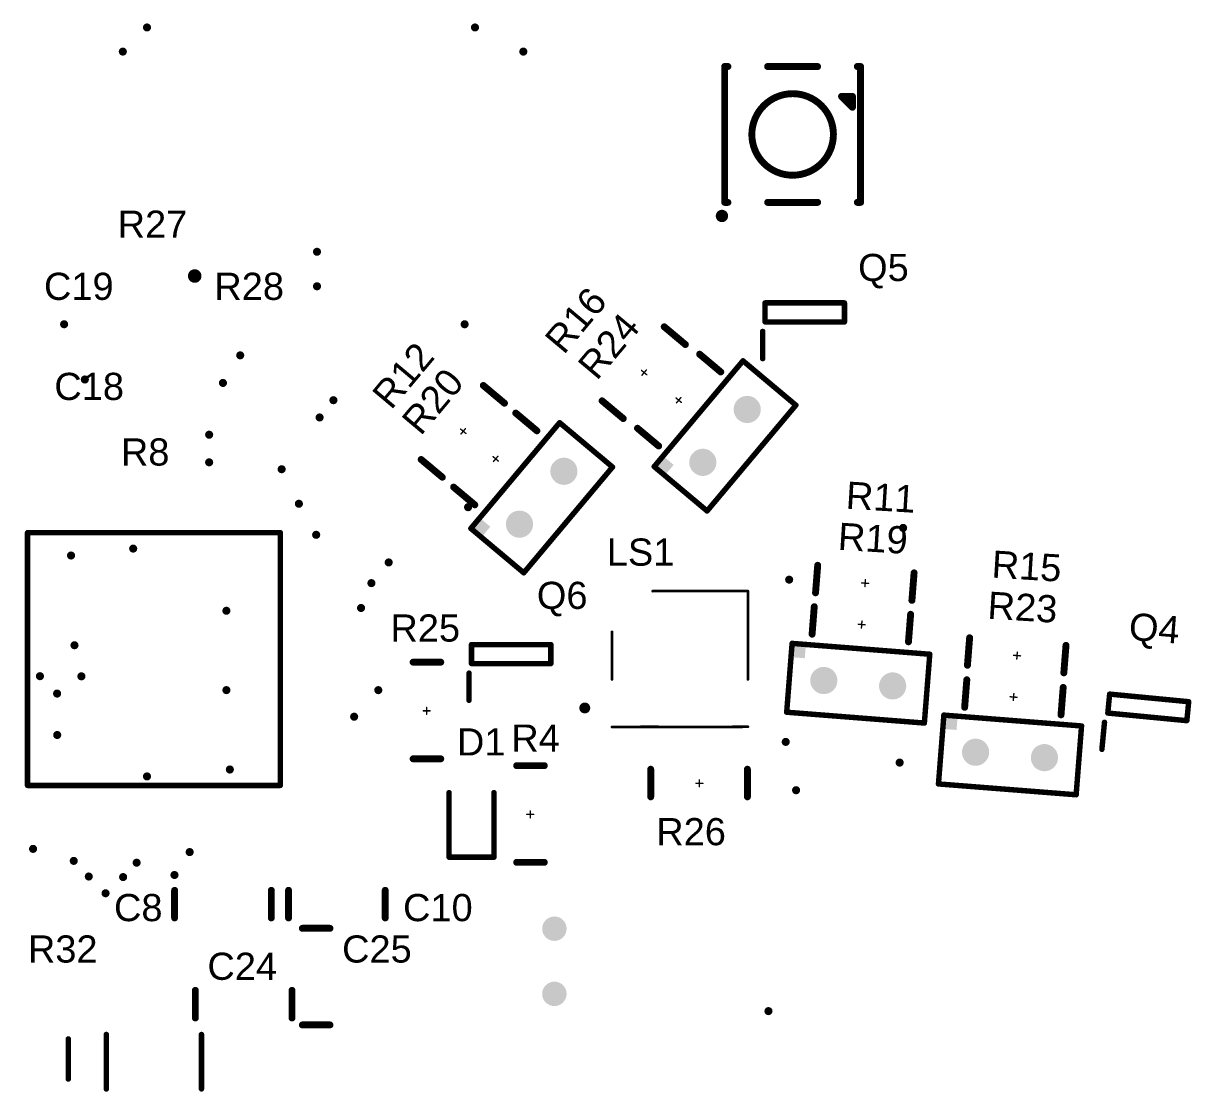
# Model space of a CAD drawing. Header units: millimetres. Extents: x -1.51 to 1.5, y -0.18 to 3.28.
# Drawn here: x -0.189 to 1.503, y 1.728 to 3.276 of the extents above; entities that cross this region are included whole.
import ezdxf

# ---------------------------------------------------------------- set-up
doc = ezdxf.new("R2010")
doc.units = ezdxf.units.MM
doc.header["$MEASUREMENT"] = 0
for name, color, linetype in [('PadHoleLayer', 156, 'Continuous'), ('TopOverlay', 2, 'Continuous'), ('ViaHoleLayer', 16, 'Continuous')]:
    doc.layers.add(name, color=color, linetype=linetype)
doc.styles.add('Arial', font='', dxfattribs={"height": 0.2})
doc.styles.get('Arial').set_extended_font_data('Arial')

# ---------------------------------------------------------------- blocks, each defined once
blk = doc.blocks.new('MLT_5020_2')
at = {"layer": 'TopOverlay', "const_width": 0.00394}
for points in [[(-0.0394, 0.0984), (0.0984, 0.0984)], [(0.0984, -0.0295), (0.0984, 0.0984)], [(-0.0984, -0.0295), (-0.0984, 0.0394)], [(-0.0984, -0.0984), (-0.0315, -0.0981)], [(-0.0394, -0.0984), (0.0394, -0.0984)], [(0.0394, -0.0984), (0.0984, -0.0981)]]:
    blk.add_lwpolyline(points, dxfattribs=at)
at = {"layer": 'TopOverlay'}
for points, const_width in [([(-0.0404, 0.0984, 1), (-0.0384, 0.0984, 1)], 0.00197), ([(0.0974, 0.0984, 1), (0.0994, 0.0984, 1)], 0.00197), ([(0.0974, 0.0984, 1), (0.0994, 0.0984, 1)], 0.00197), ([(-0.0994, 0.0394, 1), (-0.0974, 0.0394, 1)], 0.00197), ([(-0.0994, -0.0295, 1), (-0.0974, -0.0295, 1)], 0.00197), ([(0.0974, -0.0295, 1), (0.0994, -0.0295, 1)], 0.00197), ([(-0.1398, -0.0669, 1), (-0.1358, -0.0669, 1)], 0.00394), ([(-0.1398, -0.0669, 1), (-0.1358, -0.0669, 1)], 0.00394), ([(-0.1398, -0.0748, 1), (-0.1358, -0.0748, 1)], 0.00394), ([(-0.1398, -0.0748, 1), (-0.1358, -0.0748, 1)], 0.00394), ([(-0.0994, -0.0984, 1), (-0.0974, -0.0984, 1)], 0.00197), ([(-0.0404, -0.0984, 1), (-0.0384, -0.0984, 1)], 0.00197), ([(-0.0325, -0.0981, 1), (-0.0305, -0.0981, 1)], 0.00197), ([(0.0384, -0.0984, 1), (0.0404, -0.0984, 1)], 0.00197), ([(0.0384, -0.0984, 1), (0.0404, -0.0984, 1)], 0.00197), ([(0.0974, -0.0981, 1), (0.0994, -0.0981, 1)], 0.00197)]:
    blk.add_lwpolyline(points, format="xyb", close=True, dxfattribs=dict(at, const_width=const_width))
at = {"layer": 'TopOverlay', "const_width": 0.00787}
for points in [[(-0.1378, -0.0748, -1), (-0.1378, -0.0669)], [(-0.1378, -0.0669, -1), (-0.1378, -0.0748)]]:
    blk.add_lwpolyline(points, format="xyb", dxfattribs=at)
blk = doc.blocks.new('LED_0603_7')
at = {"layer": 'TopOverlay', "const_width": 0.00787}
for points in [[(-0.062, 0.0325), (0.0315, 0.0325)], [(-0.062, 0.0325), (-0.062, -0.0325)], [(-0.062, -0.0325), (0.0315, -0.0325)]]:
    blk.add_lwpolyline(points, dxfattribs=at)
at = {"layer": 'TopOverlay', "const_width": 0.00394}
for points in [[(-0.064, 0.0325, 1), (-0.06, 0.0325, 1)], [(-0.064, 0.0325, 1), (-0.06, 0.0325, 1)], [(0.0295, 0.0325, 1), (0.0335, 0.0325, 1)], [(-0.064, -0.0325, 1), (-0.06, -0.0325, 1)], [(-0.064, -0.0325, 1), (-0.06, -0.0325, 1)], [(0.0295, -0.0325, 1), (0.0335, -0.0325, 1)]]:
    blk.add_lwpolyline(points, format="xyb", close=True, dxfattribs=at)
blk = doc.blocks.new('MOTOR_CONNECTOR_11')
at = {"layer": 'PadHoleLayer'}
h = blk.add_hatch(color=156, dxfattribs=at)
edge = h.paths.add_edge_path()
edge.add_arc((-0.0472, 0), 0.0177, 0, 360)
h = blk.add_hatch(color=156, dxfattribs=at)
edge = h.paths.add_edge_path()
edge.add_arc((0.0472, 0), 0.0177, 0, 360)
blk = doc.blocks.new('ST_1KL3A_15')
at = {"layer": 'PadHoleLayer'}
h = blk.add_hatch(color=156, dxfattribs=at)
edge = h.paths.add_edge_path()
edge.add_arc((-0.05, 0), 0.0197, 0, 360)
h = blk.add_hatch(color=156, dxfattribs=at)
edge = h.paths.add_edge_path()
edge.add_arc((0.05, 0), 0.0197, 0, 360)
at = {"layer": 'TopOverlay'}
blk.add_hatch(color=2, dxfattribs=at).paths.add_polyline_path([(-0.1, 0.03), (-0.08, 0.03), (-0.08, 0.05), (-0.1, 0.05)])
at = {"layer": 'TopOverlay', "const_width": 0.00787}
for points in [[(-0.1, 0.05), (0.1, 0.05)], [(-0.1, 0.05), (-0.1, -0.05)], [(0.1, 0.05), (0.1, -0.05)], [(-0.1, -0.05), (0.1, -0.05)]]:
    blk.add_lwpolyline(points, dxfattribs=at)
at = {"layer": 'TopOverlay', "const_width": 0.00394}
for points in [[(-0.102, 0.05, 1), (-0.098, 0.05, 1)], [(-0.102, 0.05, 1), (-0.098, 0.05, 1)], [(0.098, 0.05, 1), (0.102, 0.05, 1)], [(0.098, 0.05, 1), (0.102, 0.05, 1)], [(-0.102, -0.05, 1), (-0.098, -0.05, 1)], [(-0.102, -0.05, 1), (-0.098, -0.05, 1)], [(0.098, -0.05, 1), (0.102, -0.05, 1)], [(0.098, -0.05, 1), (0.102, -0.05, 1)]]:
    blk.add_lwpolyline(points, format="xyb", close=True, dxfattribs=at)
blk = doc.blocks.new('ST_1KL3A_16')
at = {"layer": 'PadHoleLayer'}
h = blk.add_hatch(color=156, dxfattribs=at)
edge = h.paths.add_edge_path()
edge.add_arc((-0.05, 0), 0.0197, 0, 360)
h = blk.add_hatch(color=156, dxfattribs=at)
edge = h.paths.add_edge_path()
edge.add_arc((0.05, 0), 0.0197, 0, 360)
at = {"layer": 'TopOverlay'}
blk.add_hatch(color=2, dxfattribs=at).paths.add_polyline_path([(-0.1, 0.03), (-0.08, 0.03), (-0.08, 0.05), (-0.1, 0.05)])
at = {"layer": 'TopOverlay', "const_width": 0.00787}
for points in [[(-0.1, 0.05), (0.1, 0.05)], [(-0.1, -0.05), (-0.1, 0.05)], [(0.1, -0.05), (0.1, 0.05)], [(-0.1, -0.05), (0.1, -0.05)]]:
    blk.add_lwpolyline(points, dxfattribs=at)
at = {"layer": 'TopOverlay', "const_width": 0.00394}
for points in [[(-0.102, 0.05, 1), (-0.098, 0.05, 1)], [(-0.102, 0.05, 1), (-0.098, 0.05, 1)], [(0.098, 0.05, 1), (0.102, 0.05, 1)], [(0.098, 0.05, 1), (0.102, 0.05, 1)], [(-0.102, -0.05, 1), (-0.098, -0.05, 1)], [(-0.102, -0.05, 1), (-0.098, -0.05, 1)], [(0.098, -0.05, 1), (0.102, -0.05, 1)], [(0.098, -0.05, 1), (0.102, -0.05, 1)]]:
    blk.add_lwpolyline(points, format="xyb", close=True, dxfattribs=at)
blk = doc.blocks.new('RESISTOR_0603_34')
at = {"layer": 'TopOverlay'}
for points, const_width in [([(-0.0695, 0.0196), (-0.0695, -0.0204)], 0.01), ([(0.0705, 0.0196), (0.0705, -0.0204)], 0.01), ([(0.005, 0), (-0.005, 0)], 0.002), ([(0, 0.005), (0, -0.005)], 0.002)]:
    blk.add_lwpolyline(points, dxfattribs=dict(at, const_width=const_width))
for points, const_width in [([(-0.072, 0.0196, 1), (-0.067, 0.0196, 1)], 0.005), ([(0.068, 0.0196, 1), (0.073, 0.0196, 1)], 0.005), ([(-0.0055, 0, 1), (-0.0045, 0, 1)], 0.001), ([(-0.0005, 0.005, 1), (0.0005, 0.005, 1)], 0.001), ([(0.0045, 0, 1), (0.0055, 0, 1)], 0.001), ([(-0.072, -0.0204, 1), (-0.067, -0.0204, 1)], 0.005), ([(-0.0005, -0.005, 1), (0.0005, -0.005, 1)], 0.001), ([(0.068, -0.0204, 1), (0.073, -0.0204, 1)], 0.005)]:
    blk.add_lwpolyline(points, format="xyb", close=True, dxfattribs=dict(at, const_width=const_width))
blk = doc.blocks.new('RESISTOR_0603_35')
at = {"layer": 'TopOverlay'}
for points, const_width in [([(-0.0695, 0.0196), (-0.0695, -0.0204)], 0.01), ([(0.0705, 0.0196), (0.0705, -0.0204)], 0.01), ([(-0.005, 0), (0.005, 0)], 0.002), ([(0, 0.005), (0, -0.005)], 0.002)]:
    blk.add_lwpolyline(points, dxfattribs=dict(at, const_width=const_width))
for points, const_width in [([(-0.072, 0.0196, 1), (-0.067, 0.0196, 1)], 0.005), ([(0.068, 0.0196, 1), (0.073, 0.0196, 1)], 0.005), ([(-0.0055, 0, 1), (-0.0045, 0, 1)], 0.001), ([(-0.0005, 0.005, 1), (0.0005, 0.005, 1)], 0.001), ([(0.0045, 0, 1), (0.0055, 0, 1)], 0.001), ([(-0.072, -0.0204, 1), (-0.067, -0.0204, 1)], 0.005), ([(-0.0005, -0.005, 1), (0.0005, -0.005, 1)], 0.001), ([(0.068, -0.0204, 1), (0.073, -0.0204, 1)], 0.005)]:
    blk.add_lwpolyline(points, format="xyb", close=True, dxfattribs=dict(at, const_width=const_width))
blk = doc.blocks.new('RESISTOR_0603_36')
at = {"layer": 'TopOverlay'}
for points, const_width in [([(-0.0695, 0.0196), (-0.0695, -0.0204)], 0.01), ([(0.0705, 0.0196), (0.0705, -0.0204)], 0.01), ([(-0.005, 0), (0.005, 0)], 0.002), ([(0, 0.005), (0, -0.005)], 0.002)]:
    blk.add_lwpolyline(points, dxfattribs=dict(at, const_width=const_width))
for points, const_width in [([(-0.072, 0.0196, 1), (-0.067, 0.0196, 1)], 0.005), ([(0.068, 0.0196, 1), (0.073, 0.0196, 1)], 0.005), ([(-0.0055, 0, 1), (-0.0045, 0, 1)], 0.001), ([(-0.0005, 0.005, 1), (0.0005, 0.005, 1)], 0.001), ([(0.0045, 0, 1), (0.0055, 0, 1)], 0.001), ([(-0.072, -0.0204, 1), (-0.067, -0.0204, 1)], 0.005), ([(-0.0005, -0.005, 1), (0.0005, -0.005, 1)], 0.001), ([(0.068, -0.0204, 1), (0.073, -0.0204, 1)], 0.005)]:
    blk.add_lwpolyline(points, format="xyb", close=True, dxfattribs=dict(at, const_width=const_width))
blk = doc.blocks.new('RESISTOR_0603_37')
at = {"layer": 'TopOverlay'}
for points, const_width in [([(-0.0695, -0.0204), (-0.0695, 0.0196)], 0.01), ([(0.0705, -0.0204), (0.0705, 0.0196)], 0.01), ([(-0.005, 0), (0.005, 0)], 0.002), ([(0, -0.005), (0, 0.005)], 0.002)]:
    blk.add_lwpolyline(points, dxfattribs=dict(at, const_width=const_width))
for points, const_width in [([(-0.072, 0.0196, 1), (-0.067, 0.0196, 1)], 0.005), ([(0.068, 0.0196, 1), (0.073, 0.0196, 1)], 0.005), ([(-0.0055, 0, 1), (-0.0045, 0, 1)], 0.001), ([(-0.0005, 0.005, 1), (0.0005, 0.005, 1)], 0.001), ([(0.0045, 0, 1), (0.0055, 0, 1)], 0.001), ([(-0.072, -0.0204, 1), (-0.067, -0.0204, 1)], 0.005), ([(-0.0005, -0.005, 1), (0.0005, -0.005, 1)], 0.001), ([(0.068, -0.0204, 1), (0.073, -0.0204, 1)], 0.005)]:
    blk.add_lwpolyline(points, format="xyb", close=True, dxfattribs=dict(at, const_width=const_width))
blk = doc.blocks.new('RESISTOR_0603_39')
at = {"layer": 'TopOverlay'}
for points, const_width in [([(-0.0695, -0.0204), (-0.0695, 0.0196)], 0.01), ([(0.0705, -0.0204), (0.0705, 0.0196)], 0.01), ([(0.005, 0), (-0.005, 0)], 0.002), ([(0, -0.005), (0, 0.005)], 0.002)]:
    blk.add_lwpolyline(points, dxfattribs=dict(at, const_width=const_width))
for points, const_width in [([(-0.072, 0.0196, 1), (-0.067, 0.0196, 1)], 0.005), ([(0.068, 0.0196, 1), (0.073, 0.0196, 1)], 0.005), ([(-0.0055, 0, 1), (-0.0045, 0, 1)], 0.001), ([(-0.0005, 0.005, 1), (0.0005, 0.005, 1)], 0.001), ([(0.0045, 0, 1), (0.0055, 0, 1)], 0.001), ([(-0.072, -0.0204, 1), (-0.067, -0.0204, 1)], 0.005), ([(-0.0005, -0.005, 1), (0.0005, -0.005, 1)], 0.001), ([(0.068, -0.0204, 1), (0.073, -0.0204, 1)], 0.005)]:
    blk.add_lwpolyline(points, format="xyb", close=True, dxfattribs=dict(at, const_width=const_width))
blk = doc.blocks.new('RESISTOR_0603_40')
at = {"layer": 'TopOverlay'}
for points, const_width in [([(-0.0695, 0.0196), (-0.0695, -0.0204)], 0.01), ([(0.0705, 0.0196), (0.0705, -0.0204)], 0.01), ([(0.005, 0), (-0.005, 0)], 0.002), ([(0, 0.005), (0, -0.005)], 0.002)]:
    blk.add_lwpolyline(points, dxfattribs=dict(at, const_width=const_width))
for points, const_width in [([(-0.072, 0.0196, 1), (-0.067, 0.0196, 1)], 0.005), ([(0.068, 0.0196, 1), (0.073, 0.0196, 1)], 0.005), ([(-0.0055, 0, 1), (-0.0045, 0, 1)], 0.001), ([(-0.0005, 0.005, 1), (0.0005, 0.005, 1)], 0.001), ([(0.0045, 0, 1), (0.0055, 0, 1)], 0.001), ([(-0.072, -0.0204, 1), (-0.067, -0.0204, 1)], 0.005), ([(-0.0005, -0.005, 1), (0.0005, -0.005, 1)], 0.001), ([(0.068, -0.0204, 1), (0.073, -0.0204, 1)], 0.005)]:
    blk.add_lwpolyline(points, format="xyb", close=True, dxfattribs=dict(at, const_width=const_width))
blk = doc.blocks.new('RESISTOR_0603_43')
at = {"layer": 'TopOverlay'}
for points, const_width in [([(-0.0695, -0.0204), (-0.0695, 0.0196)], 0.01), ([(0.0705, -0.0204), (0.0705, 0.0196)], 0.01), ([(0.005, 0), (-0.005, 0)], 0.002), ([(0, -0.005), (0, 0.005)], 0.002)]:
    blk.add_lwpolyline(points, dxfattribs=dict(at, const_width=const_width))
for points, const_width in [([(-0.072, 0.0196, 1), (-0.067, 0.0196, 1)], 0.005), ([(0.068, 0.0196, 1), (0.073, 0.0196, 1)], 0.005), ([(-0.0055, 0, 1), (-0.0045, 0, 1)], 0.001), ([(-0.0005, 0.005, 1), (0.0005, 0.005, 1)], 0.001), ([(0.0045, 0, 1), (0.0055, 0, 1)], 0.001), ([(-0.072, -0.0204, 1), (-0.067, -0.0204, 1)], 0.005), ([(-0.0005, -0.005, 1), (0.0005, -0.005, 1)], 0.001), ([(0.068, -0.0204, 1), (0.073, -0.0204, 1)], 0.005)]:
    blk.add_lwpolyline(points, format="xyb", close=True, dxfattribs=dict(at, const_width=const_width))
blk = doc.blocks.new('RESISTOR_0603_44')
at = {"layer": 'TopOverlay'}
for points, const_width in [([(-0.0695, 0.0196), (-0.0695, -0.0204)], 0.01), ([(0.0705, 0.0196), (0.0705, -0.0204)], 0.01), ([(0.005, 0), (-0.005, 0)], 0.002), ([(0, 0.005), (0, -0.005)], 0.002)]:
    blk.add_lwpolyline(points, dxfattribs=dict(at, const_width=const_width))
for points, const_width in [([(-0.072, 0.0196, 1), (-0.067, 0.0196, 1)], 0.005), ([(0.068, 0.0196, 1), (0.073, 0.0196, 1)], 0.005), ([(-0.0055, 0, 1), (-0.0045, 0, 1)], 0.001), ([(-0.0005, 0.005, 1), (0.0005, 0.005, 1)], 0.001), ([(0.0045, 0, 1), (0.0055, 0, 1)], 0.001), ([(-0.072, -0.0204, 1), (-0.067, -0.0204, 1)], 0.005), ([(-0.0005, -0.005, 1), (0.0005, -0.005, 1)], 0.001), ([(0.068, -0.0204, 1), (0.073, -0.0204, 1)], 0.005)]:
    blk.add_lwpolyline(points, format="xyb", close=True, dxfattribs=dict(at, const_width=const_width))
blk = doc.blocks.new('RESISTOR_0603_47')
at = {"layer": 'TopOverlay'}
for points, const_width in [([(-0.0695, -0.0204), (-0.0695, 0.0196)], 0.01), ([(0.0705, -0.0204), (0.0705, 0.0196)], 0.01), ([(0.005, 0), (-0.005, 0)], 0.002), ([(0, -0.005), (0, 0.005)], 0.002)]:
    blk.add_lwpolyline(points, dxfattribs=dict(at, const_width=const_width))
for points, const_width in [([(-0.072, 0.0196, 1), (-0.067, 0.0196, 1)], 0.005), ([(0.068, 0.0196, 1), (0.073, 0.0196, 1)], 0.005), ([(-0.0055, 0, 1), (-0.0045, 0, 1)], 0.001), ([(-0.0005, 0.005, 1), (0.0005, 0.005, 1)], 0.001), ([(0.0045, 0, 1), (0.0055, 0, 1)], 0.001), ([(-0.072, -0.0204, 1), (-0.067, -0.0204, 1)], 0.005), ([(-0.0005, -0.005, 1), (0.0005, -0.005, 1)], 0.001), ([(0.068, -0.0204, 1), (0.073, -0.0204, 1)], 0.005)]:
    blk.add_lwpolyline(points, format="xyb", close=True, dxfattribs=dict(at, const_width=const_width))
blk = doc.blocks.new('RESISTOR_0603_48')
at = {"layer": 'TopOverlay'}
for points, const_width in [([(-0.0695, 0.0196), (-0.0695, -0.0204)], 0.01), ([(0.0705, 0.0196), (0.0705, -0.0204)], 0.01), ([(0.005, 0), (-0.005, 0)], 0.002), ([(0, 0.005), (0, -0.005)], 0.002)]:
    blk.add_lwpolyline(points, dxfattribs=dict(at, const_width=const_width))
for points, const_width in [([(-0.072, 0.0196, 1), (-0.067, 0.0196, 1)], 0.005), ([(0.068, 0.0196, 1), (0.073, 0.0196, 1)], 0.005), ([(-0.0055, 0, 1), (-0.0045, 0, 1)], 0.001), ([(-0.0005, 0.005, 1), (0.0005, 0.005, 1)], 0.001), ([(0.0045, 0, 1), (0.0055, 0, 1)], 0.001), ([(-0.072, -0.0204, 1), (-0.067, -0.0204, 1)], 0.005), ([(-0.0005, -0.005, 1), (0.0005, -0.005, 1)], 0.001), ([(0.068, -0.0204, 1), (0.073, -0.0204, 1)], 0.005)]:
    blk.add_lwpolyline(points, format="xyb", close=True, dxfattribs=dict(at, const_width=const_width))
blk = doc.blocks.new('RESISTOR_0603_55')
at = {"layer": 'TopOverlay'}
for points, const_width in [([(-0.0695, 0.0196), (-0.0695, -0.0204)], 0.01), ([(0.0705, 0.0196), (0.0705, -0.0204)], 0.01), ([(-0.005, 0), (0.005, 0)], 0.002), ([(0, 0.005), (0, -0.005)], 0.002)]:
    blk.add_lwpolyline(points, dxfattribs=dict(at, const_width=const_width))
for points, const_width in [([(-0.072, 0.0196, 1), (-0.067, 0.0196, 1)], 0.005), ([(0.068, 0.0196, 1), (0.073, 0.0196, 1)], 0.005), ([(-0.0055, 0, 1), (-0.0045, 0, 1)], 0.001), ([(-0.0005, 0.005, 1), (0.0005, 0.005, 1)], 0.001), ([(0.0045, 0, 1), (0.0055, 0, 1)], 0.001), ([(-0.072, -0.0204, 1), (-0.067, -0.0204, 1)], 0.005), ([(-0.0005, -0.005, 1), (0.0005, -0.005, 1)], 0.001), ([(0.068, -0.0204, 1), (0.073, -0.0204, 1)], 0.005)]:
    blk.add_lwpolyline(points, format="xyb", close=True, dxfattribs=dict(at, const_width=const_width))
blk = doc.blocks.new('SOT95P240X120_3N_60')
at = {"layer": 'TopOverlay', "const_width": 0.00787}
for points in [[(-0.0669, 0.061), (-0.0276, 0.061)], [(-0.0138, 0.0575), (0.0138, 0.0575)], [(-0.0138, 0.0575), (-0.0138, -0.0575)], [(0.0138, 0.0575), (0.0138, -0.0575)], [(-0.0138, -0.0575), (0.0138, -0.0575)]]:
    blk.add_lwpolyline(points, dxfattribs=at)
at = {"layer": 'TopOverlay', "const_width": 0.00394}
for points in [[(-0.0689, 0.061, 1), (-0.065, 0.061, 1)], [(-0.0295, 0.061, 1), (-0.0256, 0.061, 1)], [(-0.0157, 0.0575, 1), (-0.0118, 0.0575, 1)], [(-0.0157, 0.0575, 1), (-0.0118, 0.0575, 1)], [(0.0118, 0.0575, 1), (0.0157, 0.0575, 1)], [(0.0118, 0.0575, 1), (0.0157, 0.0575, 1)], [(-0.0157, -0.0575, 1), (-0.0118, -0.0575, 1)], [(-0.0157, -0.0575, 1), (-0.0118, -0.0575, 1)], [(0.0118, -0.0575, 1), (0.0157, -0.0575, 1)], [(0.0118, -0.0575, 1), (0.0157, -0.0575, 1)]]:
    blk.add_lwpolyline(points, format="xyb", close=True, dxfattribs=at)
blk = doc.blocks.new('SOT95P240X120_3N_61')
at = {"layer": 'TopOverlay', "const_width": 0.00787}
for points in [[(-0.0669, 0.061), (-0.0276, 0.061)], [(-0.0138, 0.0575), (-0.0138, -0.0575)], [(0.0138, 0.0575), (-0.0138, 0.0575)], [(0.0138, 0.0575), (0.0138, -0.0575)], [(0.0138, -0.0575), (-0.0138, -0.0575)]]:
    blk.add_lwpolyline(points, dxfattribs=at)
at = {"layer": 'TopOverlay', "const_width": 0.00394}
for points in [[(-0.0689, 0.061, 1), (-0.065, 0.061, 1)], [(-0.0295, 0.061, 1), (-0.0256, 0.061, 1)], [(-0.0157, 0.0575, 1), (-0.0118, 0.0575, 1)], [(-0.0157, 0.0575, 1), (-0.0118, 0.0575, 1)], [(0.0118, 0.0575, 1), (0.0157, 0.0575, 1)], [(0.0118, 0.0575, 1), (0.0157, 0.0575, 1)], [(-0.0157, -0.0575, 1), (-0.0118, -0.0575, 1)], [(-0.0157, -0.0575, 1), (-0.0118, -0.0575, 1)], [(0.0118, -0.0575, 1), (0.0157, -0.0575, 1)], [(0.0118, -0.0575, 1), (0.0157, -0.0575, 1)]]:
    blk.add_lwpolyline(points, format="xyb", close=True, dxfattribs=at)
blk = doc.blocks.new('SOT95P240X120_3N_62')
at = {"layer": 'TopOverlay', "const_width": 0.00787}
for points in [[(-0.0669, 0.061), (-0.0276, 0.061)], [(-0.0138, 0.0575), (-0.0138, -0.0575)], [(-0.0138, 0.0575), (0.0138, 0.0575)], [(0.0138, 0.0575), (0.0138, -0.0575)], [(-0.0138, -0.0575), (0.0138, -0.0575)]]:
    blk.add_lwpolyline(points, dxfattribs=at)
at = {"layer": 'TopOverlay', "const_width": 0.00394}
for points in [[(-0.0689, 0.061, 1), (-0.065, 0.061, 1)], [(-0.0295, 0.061, 1), (-0.0256, 0.061, 1)], [(-0.0157, 0.0575, 1), (-0.0118, 0.0575, 1)], [(-0.0157, 0.0575, 1), (-0.0118, 0.0575, 1)], [(0.0118, 0.0575, 1), (0.0157, 0.0575, 1)], [(0.0118, 0.0575, 1), (0.0157, 0.0575, 1)], [(-0.0157, -0.0575, 1), (-0.0118, -0.0575, 1)], [(-0.0157, -0.0575, 1), (-0.0118, -0.0575, 1)], [(0.0118, -0.0575, 1), (0.0157, -0.0575, 1)], [(0.0118, -0.0575, 1), (0.0157, -0.0575, 1)]]:
    blk.add_lwpolyline(points, format="xyb", close=True, dxfattribs=at)
blk = doc.blocks.new('SOP65P640X120_17N_70')
at = {"layer": 'TopOverlay', "const_width": 0.00787}
blk.add_lwpolyline([(-0.0866, 0.1122), (-0.1447, 0.1122)], dxfattribs=at)
at = {"layer": 'TopOverlay', "const_width": 0.00394}
for points in [[(-0.1467, 0.1122, 1), (-0.1427, 0.1122, 1)], [(-0.0886, 0.1122, 1), (-0.0846, 0.1122, 1)]]:
    blk.add_lwpolyline(points, format="xyb", close=True, dxfattribs=at)
blk = doc.blocks.new('QFP50P1200X1200X160_64N_72')
at = {"layer": 'TopOverlay'}
for points, const_width in [([(-0.2402, 0.1772, 1), (-0.25, 0.1772, 1)], 0.00984), ([(-0.185, 0.1831, 1), (-0.1811, 0.1831, 1)], 0.00394), ([(-0.185, 0.1831, 1), (-0.1811, 0.1831, 1)], 0.00394), ([(0.1811, 0.1831, 1), (0.185, 0.1831, 1)], 0.00394), ([(0.1811, 0.1831, 1), (0.185, 0.1831, 1)], 0.00394), ([(-0.2525, 0.1772, 1), (-0.2475, 0.1772, 1)], 0.00492), ([(-0.2426, 0.1772, 1), (-0.2377, 0.1772, 1)], 0.00492), ([(-0.185, -0.1831, 1), (-0.1811, -0.1831, 1)], 0.00394), ([(-0.185, -0.1831, 1), (-0.1811, -0.1831, 1)], 0.00394), ([(0.1811, -0.1831, 1), (0.185, -0.1831, 1)], 0.00394), ([(0.1811, -0.1831, 1), (0.185, -0.1831, 1)], 0.00394)]:
    blk.add_lwpolyline(points, format="xyb", close=True, dxfattribs=dict(at, const_width=const_width))
at = {"layer": 'TopOverlay', "const_width": 0.00787}
for points in [[(-0.1831, 0.1831), (0.1831, 0.1831)], [(-0.1831, -0.1831), (-0.1831, 0.1831)], [(0.1831, -0.1831), (0.1831, 0.1831)], [(-0.1831, -0.1831), (0.1831, -0.1831)]]:
    blk.add_lwpolyline(points, dxfattribs=at)
blk = doc.blocks.new('WS2812B_75')
at = {"layer": 'TopOverlay'}
for points, const_width in [([(-0.114175, 0.102355, 1), (-0.122055, 0.102355, 1)], 0.01), ([(-0.124555, 0.102355, 1), (-0.119555, 0.102355, 1)], 0.005), ([(-0.116675, 0.102355, 1), (-0.111675, 0.102355, 1)], 0.005), ([(-0.10095, 0.09842, 1), (-0.09595, 0.09842, 1)], 0.005), ([(-0.10095, 0.09842, 1), (-0.09595, 0.09842, 1)], 0.005), ([(0.0959, 0.09842, 1), (0.1009, 0.09842, 1)], 0.005), ([(0.0959, 0.09842, 1), (0.1009, 0.09842, 1)], 0.005), ([(-0.10095, 0.093711, 1), (-0.09595, 0.093711, 1)], 0.005), ([(0.0959, 0.093711, 1), (0.1009, 0.093711, 1)], 0.005), ([(0.059035, -0.000005, 1), (-0.059085, -0.000005, 1)], 0.01), ([(-0.10095, 0.036211, 1), (-0.09595, 0.036211, 1)], 0.005), ([(0.0959, 0.036211, 1), (0.1009, 0.036211, 1)], 0.005), ([(-0.061585, -0.000005, 1), (-0.056585, -0.000005, 1)], 0.005), ([(0.056535, -0.000005, 1), (0.061535, -0.000005, 1)], 0.005), ([(-0.10095, -0.036211, 1), (-0.09595, -0.036211, 1)], 0.005), ([(0.0959, -0.036211, 1), (0.1009, -0.036211, 1)], 0.005), ([(0.052583, -0.07087, 1), (0.057583, -0.07087, 1)], 0.005), ([(0.052583, -0.07087, 1), (0.057583, -0.07087, 1)], 0.005), ([(0.036835, -0.086615, 1), (0.041835, -0.086615, 1)], 0.005), ([(0.036835, -0.086615, 1), (0.041835, -0.086615, 1)], 0.005), ([(0.052583, -0.08662, 1), (0.057583, -0.08662, 1)], 0.005), ([(0.052583, -0.08662, 1), (0.057583, -0.08662, 1)], 0.005), ([(-0.10095, -0.093711, 1), (-0.09595, -0.093711, 1)], 0.005), ([(-0.10095, -0.09843, 1), (-0.09595, -0.09843, 1)], 0.005), ([(-0.10095, -0.09843, 1), (-0.09595, -0.09843, 1)], 0.005), ([(0.0959, -0.093711, 1), (0.1009, -0.093711, 1)], 0.005), ([(0.0959, -0.09843, 1), (0.1009, -0.09843, 1)], 0.005), ([(0.0959, -0.09843, 1), (0.1009, -0.09843, 1)], 0.005)]:
    blk.add_lwpolyline(points, format="xyb", close=True, dxfattribs=dict(at, const_width=const_width))
at = {"layer": 'TopOverlay', "const_width": 0.01}
for points in [[(-0.09845, 0.09842), (-0.09845, 0.093711)], [(-0.09845, 0.09842), (0.0984, 0.09842)], [(0.0984, 0.09842), (0.0984, 0.093711)], [(-0.09845, 0.036211), (-0.09845, -0.036211)], [(0.0984, 0.036211), (0.0984, -0.036211)], [(0.055083, -0.07087), (0.039335, -0.086615)], [(0.055083, -0.07087), (0.055083, -0.08662)], [(0.039335, -0.086615), (0.055083, -0.08662)], [(-0.09845, -0.093711), (-0.09845, -0.09843)], [(-0.09845, -0.09843), (0.0984, -0.09843)], [(0.0984, -0.093711), (0.0984, -0.09843)]]:
    blk.add_lwpolyline(points, dxfattribs=at)
blk = doc.blocks.new('SFH_4550_76')
at = {"layer": 'PadHoleLayer'}
h = blk.add_hatch(color=156, dxfattribs=at)
edge = h.paths.add_edge_path()
edge.add_arc((-0.05, 0), 0.0197, 0, 360)
h = blk.add_hatch(color=156, dxfattribs=at)
edge = h.paths.add_edge_path()
edge.add_arc((0.05, 0), 0.0197, 0, 360)
at = {"layer": 'TopOverlay'}
blk.add_hatch(color=2, dxfattribs=at).paths.add_polyline_path([(-0.1, 0.03), (-0.08, 0.03), (-0.08, 0.05), (-0.1, 0.05)])
at = {"layer": 'TopOverlay', "const_width": 0.00787}
for points in [[(-0.1, 0.05), (0.1, 0.05)], [(-0.1, 0.05), (-0.1, -0.05)], [(0.1, 0.05), (0.1, -0.05)], [(-0.1, -0.05), (0.1, -0.05)]]:
    blk.add_lwpolyline(points, dxfattribs=at)
at = {"layer": 'TopOverlay', "const_width": 0.00394}
for points in [[(-0.102, 0.05, 1), (-0.098, 0.05, 1)], [(-0.102, 0.05, 1), (-0.098, 0.05, 1)], [(0.098, 0.05, 1), (0.102, 0.05, 1)], [(0.098, 0.05, 1), (0.102, 0.05, 1)], [(-0.102, -0.05, 1), (-0.098, -0.05, 1)], [(-0.102, -0.05, 1), (-0.098, -0.05, 1)], [(0.098, -0.05, 1), (0.102, -0.05, 1)], [(0.098, -0.05, 1), (0.102, -0.05, 1)]]:
    blk.add_lwpolyline(points, format="xyb", close=True, dxfattribs=at)
blk = doc.blocks.new('SFH_4550_77')
at = {"layer": 'PadHoleLayer'}
h = blk.add_hatch(color=156, dxfattribs=at)
edge = h.paths.add_edge_path()
edge.add_arc((-0.05, 0), 0.0197, 0, 360)
h = blk.add_hatch(color=156, dxfattribs=at)
edge = h.paths.add_edge_path()
edge.add_arc((0.05, 0), 0.0197, 0, 360)
at = {"layer": 'TopOverlay'}
blk.add_hatch(color=2, dxfattribs=at).paths.add_polyline_path([(-0.1, 0.03), (-0.08, 0.03), (-0.08, 0.05), (-0.1, 0.05)])
at = {"layer": 'TopOverlay', "const_width": 0.00787}
for points in [[(-0.1, 0.05), (0.1, 0.05)], [(-0.1, -0.05), (-0.1, 0.05)], [(0.1, -0.05), (0.1, 0.05)], [(-0.1, -0.05), (0.1, -0.05)]]:
    blk.add_lwpolyline(points, dxfattribs=at)
at = {"layer": 'TopOverlay', "const_width": 0.00394}
for points in [[(-0.102, 0.05, 1), (-0.098, 0.05, 1)], [(-0.102, 0.05, 1), (-0.098, 0.05, 1)], [(0.098, 0.05, 1), (0.102, 0.05, 1)], [(0.098, 0.05, 1), (0.102, 0.05, 1)], [(-0.102, -0.05, 1), (-0.098, -0.05, 1)], [(-0.102, -0.05, 1), (-0.098, -0.05, 1)], [(0.098, -0.05, 1), (0.102, -0.05, 1)], [(0.098, -0.05, 1), (0.102, -0.05, 1)]]:
    blk.add_lwpolyline(points, format="xyb", close=True, dxfattribs=at)
blk = doc.blocks.new('CAPACITOR_0805_81')
at = {"layer": 'TopOverlay', "const_width": 0.00787}
for points in [[(-0.0689, -0.0394), (-0.0689, 0.0394)], [(0.0689, -0.0394), (0.0689, 0.0394)]]:
    blk.add_lwpolyline(points, dxfattribs=at)
at = {"layer": 'TopOverlay', "const_width": 0.00394}
for points in [[(-0.0709, 0.0394, 1), (-0.0669, 0.0394, 1)], [(0.0669, 0.0394, 1), (0.0709, 0.0394, 1)], [(-0.0709, -0.0394, 1), (-0.0669, -0.0394, 1)], [(0.0669, -0.0394, 1), (0.0709, -0.0394, 1)]]:
    blk.add_lwpolyline(points, format="xyb", close=True, dxfattribs=at)
blk = doc.blocks.new('C_________0603_83')
at = {"layer": 'TopOverlay', "const_width": 0.01}
for points in [[(-0.07, 0.02), (-0.07, -0.02)], [(0.07, 0.02), (0.07, -0.02)]]:
    blk.add_lwpolyline(points, dxfattribs=at)
at = {"layer": 'TopOverlay', "const_width": 0.005}
for points in [[(-0.0725, 0.02, 1), (-0.0675, 0.02, 1)], [(0.0675, 0.02, 1), (0.0725, 0.02, 1)], [(-0.0725, -0.02, 1), (-0.0675, -0.02, 1)], [(0.0675, -0.02, 1), (0.0725, -0.02, 1)]]:
    blk.add_lwpolyline(points, format="xyb", close=True, dxfattribs=at)
blk = doc.blocks.new('C_________0603_84')
at = {"layer": 'TopOverlay', "const_width": 0.01}
for points in [[(-0.07, -0.02), (-0.07, 0.02)], [(0.07, -0.02), (0.07, 0.02)]]:
    blk.add_lwpolyline(points, dxfattribs=at)
at = {"layer": 'TopOverlay', "const_width": 0.005}
for points in [[(-0.0725, 0.02, 1), (-0.0675, 0.02, 1)], [(0.0675, 0.02, 1), (0.0725, 0.02, 1)], [(-0.0725, -0.02, 1), (-0.0675, -0.02, 1)], [(0.0675, -0.02, 1), (0.0725, -0.02, 1)]]:
    blk.add_lwpolyline(points, format="xyb", close=True, dxfattribs=at)
blk = doc.blocks.new('C_________0603_98')
at = {"layer": 'TopOverlay', "const_width": 0.01}
for points in [[(-0.07, 0.02), (-0.07, -0.02)], [(0.07, 0.02), (0.07, -0.02)]]:
    blk.add_lwpolyline(points, dxfattribs=at)
at = {"layer": 'TopOverlay', "const_width": 0.005}
for points in [[(-0.0725, 0.02, 1), (-0.0675, 0.02, 1)], [(0.0675, 0.02, 1), (0.0725, 0.02, 1)], [(-0.0725, -0.02, 1), (-0.0675, -0.02, 1)], [(0.0675, -0.02, 1), (0.0725, -0.02, 1)]]:
    blk.add_lwpolyline(points, format="xyb", close=True, dxfattribs=at)
blk = doc.blocks.new('C_________0603_100')
at = {"layer": 'TopOverlay', "const_width": 0.01}
for points in [[(-0.07, 0.02), (-0.07, -0.02)], [(0.07, 0.02), (0.07, -0.02)]]:
    blk.add_lwpolyline(points, dxfattribs=at)
at = {"layer": 'TopOverlay', "const_width": 0.005}
for points in [[(-0.0725, 0.02, 1), (-0.0675, 0.02, 1)], [(0.0675, 0.02, 1), (0.0725, 0.02, 1)], [(-0.0725, -0.02, 1), (-0.0675, -0.02, 1)], [(0.0675, -0.02, 1), (0.0725, -0.02, 1)]]:
    blk.add_lwpolyline(points, format="xyb", close=True, dxfattribs=at)
blk = doc.blocks.new('QFN50P300X250X86_14N_108')
at = {"layer": 'TopOverlay'}
for points, const_width in [([(-0.065, 0.0591, 1), (-0.0748, 0.0591, 1)], 0.00984), ([(-0.0773, 0.0591, 1), (-0.0723, 0.0591, 1)], 0.00492), ([(-0.0674, 0.0591, 1), (-0.0625, 0.0591, 1)], 0.00492)]:
    blk.add_lwpolyline(points, format="xyb", close=True, dxfattribs=dict(at, const_width=const_width))

msp = doc.modelspace()

# ---------------------------------------------------------------- hatches: boundary and pattern name
at = {"layer": 'ViaHoleLayer'}
h = msp.add_hatch(color=16, dxfattribs=at)
edge = h.paths.add_edge_path()
edge.add_arc((-0.01, 3.27), 0.00591, 0, 360)
h = msp.add_hatch(color=16, dxfattribs=at)
edge = h.paths.add_edge_path()
edge.add_arc((0.465, 3.27), 0.00591, 0, 360)
h = msp.add_hatch(color=16, dxfattribs=at)
edge = h.paths.add_edge_path()
edge.add_arc((-0.045, 3.235), 0.00591, 0, 360)
h = msp.add_hatch(color=16, dxfattribs=at)
edge = h.paths.add_edge_path()
edge.add_arc((0.535, 3.235), 0.00591, 0, 360)
h = msp.add_hatch(color=16, dxfattribs=at)
edge = h.paths.add_edge_path()
edge.add_arc((0.2362, 2.945), 0.00591, 0, 360)
h = msp.add_hatch(color=16, dxfattribs=at)
edge = h.paths.add_edge_path()
edge.add_arc((0.2362, 2.895), 0.00591, 0, 360)
h = msp.add_hatch(color=16, dxfattribs=at)
edge = h.paths.add_edge_path()
edge.add_arc((-0.13, 2.84), 0.00591, 0, 360)
h = msp.add_hatch(color=16, dxfattribs=at)
edge = h.paths.add_edge_path()
edge.add_arc((0.45, 2.84), 0.00591, 0, 360)
h = msp.add_hatch(color=16, dxfattribs=at)
edge = h.paths.add_edge_path()
edge.add_arc((0.125, 2.795), 0.00591, 0, 360)
h = msp.add_hatch(color=16, dxfattribs=at)
edge = h.paths.add_edge_path()
edge.add_arc((-0.1, 2.76), 0.00591, 0, 360)
h = msp.add_hatch(color=16, dxfattribs=at)
edge = h.paths.add_edge_path()
edge.add_arc((0.1, 2.755), 0.00591, 0, 360)
h = msp.add_hatch(color=16, dxfattribs=at)
edge = h.paths.add_edge_path()
edge.add_arc((0.26, 2.73), 0.00591, 0, 360)
h = msp.add_hatch(color=16, dxfattribs=at)
edge = h.paths.add_edge_path()
edge.add_arc((0.24, 2.705), 0.00591, 0, 360)
h = msp.add_hatch(color=16, dxfattribs=at)
edge = h.paths.add_edge_path()
edge.add_arc((0.08, 2.68), 0.00591, 0, 360)
h = msp.add_hatch(color=16, dxfattribs=at)
edge = h.paths.add_edge_path()
edge.add_arc((0.08, 2.64), 0.00591, 0, 360)
h = msp.add_hatch(color=16, dxfattribs=at)
edge = h.paths.add_edge_path()
edge.add_arc((0.185, 2.63), 0.00591, 0, 360)
h = msp.add_hatch(color=16, dxfattribs=at)
edge = h.paths.add_edge_path()
edge.add_arc((0.21, 2.58), 0.00591, 0, 360)
h = msp.add_hatch(color=16, dxfattribs=at)
edge = h.paths.add_edge_path()
edge.add_arc((0.455, 2.575), 0.00591, 0, 360)
h = msp.add_hatch(color=16, dxfattribs=at)
edge = h.paths.add_edge_path()
edge.add_arc((0.235, 2.535), 0.00591, 0, 360)
h = msp.add_hatch(color=16, dxfattribs=at)
edge = h.paths.add_edge_path()
edge.add_arc((1.085, 2.545), 0.00591, 0, 360)
h = msp.add_hatch(color=16, dxfattribs=at)
edge = h.paths.add_edge_path()
edge.add_arc((-0.03, 2.515), 0.00591, 0, 360)
h = msp.add_hatch(color=16, dxfattribs=at)
edge = h.paths.add_edge_path()
edge.add_arc((-0.12, 2.505), 0.00591, 0, 360)
h = msp.add_hatch(color=16, dxfattribs=at)
edge = h.paths.add_edge_path()
edge.add_arc((0.34, 2.495), 0.00591, 0, 360)
h = msp.add_hatch(color=16, dxfattribs=at)
edge = h.paths.add_edge_path()
edge.add_arc((0.315, 2.465), 0.00591, 0, 360)
h = msp.add_hatch(color=16, dxfattribs=at)
edge = h.paths.add_edge_path()
edge.add_arc((0.92, 2.47), 0.00591, 0, 360)
h = msp.add_hatch(color=16, dxfattribs=at)
edge = h.paths.add_edge_path()
edge.add_arc((0.105, 2.425), 0.00591, 0, 360)
h = msp.add_hatch(color=16, dxfattribs=at)
edge = h.paths.add_edge_path()
edge.add_arc((0.3, 2.429), 0.00591, 0, 360)
h = msp.add_hatch(color=16, dxfattribs=at)
edge = h.paths.add_edge_path()
edge.add_arc((-0.115, 2.375), 0.00591, 0, 360)
h = msp.add_hatch(color=16, dxfattribs=at)
edge = h.paths.add_edge_path()
edge.add_arc((-0.165, 2.3302), 0.00591, 0, 360)
h = msp.add_hatch(color=16, dxfattribs=at)
edge = h.paths.add_edge_path()
edge.add_arc((-0.105, 2.33), 0.00591, 0, 360)
h = msp.add_hatch(color=16, dxfattribs=at)
edge = h.paths.add_edge_path()
edge.add_arc((-0.1402, 2.305), 0.00591, 0, 360)
h = msp.add_hatch(color=16, dxfattribs=at)
edge = h.paths.add_edge_path()
edge.add_arc((0.105, 2.31), 0.00591, 0, 360)
h = msp.add_hatch(color=16, dxfattribs=at)
edge = h.paths.add_edge_path()
edge.add_arc((0.325, 2.31), 0.00591, 0, 360)
h = msp.add_hatch(color=16, dxfattribs=at)
edge = h.paths.add_edge_path()
edge.add_arc((0.29, 2.2715), 0.00591, 0, 360)
h = msp.add_hatch(color=16, dxfattribs=at)
edge = h.paths.add_edge_path()
edge.add_arc((-0.14, 2.245), 0.00591, 0, 360)
h = msp.add_hatch(color=16, dxfattribs=at)
edge = h.paths.add_edge_path()
edge.add_arc((0.915, 2.235), 0.00591, 0, 360)
h = msp.add_hatch(color=16, dxfattribs=at)
edge = h.paths.add_edge_path()
edge.add_arc((0.11, 2.195), 0.00591, 0, 360)
h = msp.add_hatch(color=16, dxfattribs=at)
edge = h.paths.add_edge_path()
edge.add_arc((1.08, 2.205), 0.00591, 0, 360)
h = msp.add_hatch(color=16, dxfattribs=at)
edge = h.paths.add_edge_path()
edge.add_arc((-0.01, 2.185), 0.00591, 0, 360)
h = msp.add_hatch(color=16, dxfattribs=at)
edge = h.paths.add_edge_path()
edge.add_arc((0.93, 2.165), 0.00591, 0, 360)
h = msp.add_hatch(color=16, dxfattribs=at)
edge = h.paths.add_edge_path()
edge.add_arc((-0.175, 2.08), 0.00591, 0, 360)
h = msp.add_hatch(color=16, dxfattribs=at)
edge = h.paths.add_edge_path()
edge.add_arc((0.0518, 2.0754), 0.00591, 0, 360)
h = msp.add_hatch(color=16, dxfattribs=at)
edge = h.paths.add_edge_path()
edge.add_arc((-0.1161, 2.0626), 0.00591, 0, 360)
h = msp.add_hatch(color=16, dxfattribs=at)
edge = h.paths.add_edge_path()
edge.add_arc((-0.025, 2.06), 0.00591, 0, 360)
h = msp.add_hatch(color=16, dxfattribs=at)
edge = h.paths.add_edge_path()
edge.add_arc((0.0298, 2.0422), 0.00591, 0, 360)
h = msp.add_hatch(color=16, dxfattribs=at)
edge = h.paths.add_edge_path()
edge.add_arc((-0.0943, 2.04), 0.00591, 0, 360)
h = msp.add_hatch(color=16, dxfattribs=at)
edge = h.paths.add_edge_path()
edge.add_arc((-0.0446, 2.0392), 0.00591, 0, 360)
h = msp.add_hatch(color=16, dxfattribs=at)
edge = h.paths.add_edge_path()
edge.add_arc((-0.07, 2.0157), 0.00591, 0, 360)
h = msp.add_hatch(color=16, dxfattribs=at)
edge = h.paths.add_edge_path()
edge.add_arc((0.89, 1.845), 0.00591, 0, 360)

# ---------------------------------------------------------------- block references
for name, p, rotation in [('WS2812B_75', (0.925, 3.115), 90), ('QFN50P300X250X86_14N_108', (0, 2.84), 270), ('SOT95P240X120_3N_61', (0.9426, 2.8572), 90), ('RESISTOR_0603_43', (0.71, 2.77), 230), ('RESISTOR_0603_36', (0.76, 2.73), 50), ('SFH_4550_76', (0.8271, 2.6783), 50), ('RESISTOR_0603_47', (0.448, 2.685), 230), ('RESISTOR_0603_39', (0.495, 2.645), 230), ('ST_1KL3A_15', (0.5616, 2.5887), 50), ('RESISTOR_0603_48', (1.03, 2.465), 175.5), ('RESISTOR_0603_40', (1.025, 2.405), 175.5), ('RESISTOR_0603_44', (1.25, 2.36), 175.5), ('SOT95P240X120_3N_60', (0.5174, 2.3622), 90), ('ST_1KL3A_16', (1.02, 2.32), 355.5), ('RESISTOR_0603_35', (0.395, 2.28), 90), ('RESISTOR_0603_37', (1.245, 2.3), 355.5), ('SOT95P240X120_3N_62', (1.44, 2.285), 84.5), ('SFH_4550_77', (1.2398, 2.2161), 355.5), ('RESISTOR_0603_55', (0.545, 2.13), 90), ('RESISTOR_0603_34', (0.79, 2.175), 180), ('LED_0603_7', (0.46, 2.13), 90), ('C_________0603_100', (0.1, 2), 180), ('C_________0603_98', (0.265, 2), 180), ('MOTOR_CONNECTOR_11', (0.58, 1.9172), 90), ('C_________0603_83', (0.235, 1.895), 90), ('SOP65P640X120_17N_70', (-0.2362, 1.66), 270)]:
    msp.add_blockref(name, p, dxfattribs=dict(rotation=rotation))
for name, p in [('QFP50P1200X1200X160_64N_72', (0, 2.355)), ('MLT_5020_2', (0.7618, 2.355)), ('C_________0603_84', (0.13, 1.855)), ('CAPACITOR_0805_81', (0, 1.7717))]:
    msp.add_blockref(name, p)

# ---------------------------------------------------------------- texts
at = {"layer": 'TopOverlay', "style": 'Arial'}
for s, p in [('R27', (-0.0525, 2.9653)), ('Q5', (1.0198, 2.9026)), ('C19', (-0.1592, 2.8753)), ('R28', (0.0875, 2.8753)), ('C18', (-0.1442, 2.7303)), ('R8', (-0.0478, 2.6353)), ('LS1', (0.6559, 2.4903)), ('Q6', (0.5546, 2.4276)), ('R25', (0.3425, 2.3803)), ('D1', (0.4388, 2.2153)), ('R4', (0.5176, 2.2208)), ('R26', (0.7275, 2.0853)), ('C8', (-0.0578, 1.9753)), ('C10', (0.3608, 1.9753)), ('R32', (-0.1825, 1.9153)), ('C24', (0.0775, 1.8903))]:
    msp.add_text(s, height=0.03937, dxfattribs=at).set_placement(p)
for s, rotation, p in [('R16', 50, (0.5935, 2.7947)), ('R24', 50, (0.6413, 2.7572)), ('R12', 50, (0.3435, 2.7147)), ('R20', 50, (0.3863, 2.6772)), ('R11', 356.5, (1.0012, 2.573)), ('R19', 356.5, (0.9897, 2.5134)), ('R15', 356.5, (1.2124, 2.4731)), ('R23', 356.5, (1.2064, 2.4136)), ('Q4', 355.5, (1.4108, 2.383)), ('C25', 360, (0.2725, 1.9153))]:
    msp.add_text(s, height=0.03937, rotation=rotation, dxfattribs=at).set_placement(p)

doc.saveas('drawing.dxf')
